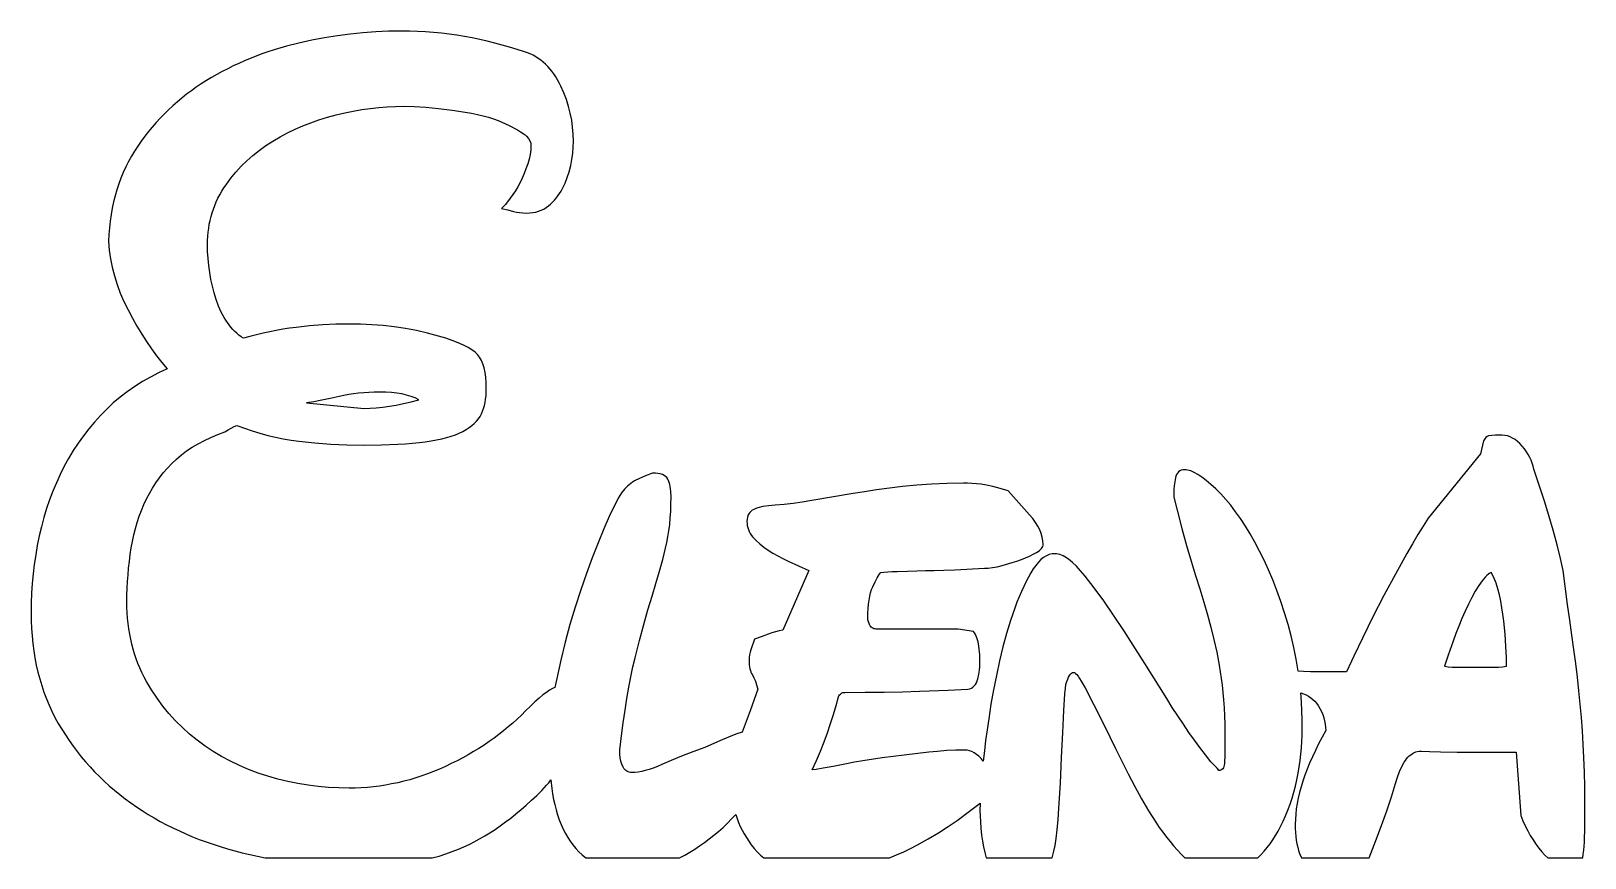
# Model space of a CAD drawing. Extents: x 74.2 to 167.9, y 26.9 to 76.7.
import ezdxf

# ---------------------------------------------------------------- set-up
doc = ezdxf.new("R2010")
doc.units = 0
doc.layers.add('CAMADA_1', color=18, linetype='CONTINUOUS')

msp = doc.modelspace()

# ---------------------------------------------------------------- linework, layer by layer
at = {"layer": 'CAMADA_1'}
for points in [[(113.286, 26.883), (113.597, 27.05), (113.903, 27.226), (114.204, 27.411), (114.499, 27.606), (114.79, 27.81), (115.075, 28.023), (115.356, 28.246), (115.631, 28.477), (115.907, 28.723), (116.172, 28.974), (116.427, 29.23), (116.67, 29.492), (116.753, 29.253), (116.845, 29.017), (116.948, 28.784), (117.06, 28.555), (117.183, 28.328), (117.315, 28.105), (117.458, 27.885), (117.61, 27.668), (117.782, 27.45), (117.967, 27.246), (118.164, 27.058), (118.375, 26.885), (125.94, 26.884), (126.372, 27.064), (126.796, 27.254), (127.212, 27.456), (127.621, 27.668), (128.275, 28.031), (128.892, 28.398), (129.473, 28.77), (130.017, 29.145), (130.772, 29.697), (131.406, 30.179), (131.393, 29.724), (131.4, 29.41), (131.418, 29.059), (131.449, 28.671), (131.492, 28.247), (131.539, 27.899), (131.601, 27.556), (131.678, 27.218), (131.771, 26.885), (135.753, 26.885), (135.851, 27.293), (135.923, 27.623), (135.986, 28.06), (136.046, 28.583), (136.101, 29.193), (136.152, 29.888), (136.243, 31.389), (136.317, 32.94), (136.382, 34.434), (136.448, 35.763), (136.513, 36.78), (136.546, 37.117), (136.579, 37.338), (136.629, 37.507), (136.682, 37.654), (136.736, 37.778), (136.792, 37.88), (136.851, 37.959), (136.911, 38.015), (136.974, 38.049), (137.039, 38.06), (137.092, 38.046), (137.156, 38.003), (137.228, 37.931), (137.309, 37.83), (137.4, 37.701), (137.5, 37.543), (137.728, 37.141), (138.261, 36.116), (138.877, 34.877), (139.566, 33.474), (140.321, 31.956), (140.721, 31.182), (141.133, 30.438), (141.558, 29.722), (141.995, 29.035), (142.204, 28.724), (142.416, 28.426), (142.631, 28.139), (142.849, 27.865), (143.069, 27.602), (143.292, 27.351), (143.517, 27.111), (143.745, 26.884), (148.137, 26.885), (148.333, 27.082), (148.522, 27.29), (148.704, 27.51), (148.88, 27.74), (149.048, 27.982), (149.209, 28.234), (149.363, 28.497), (149.51, 28.772), (149.669, 29.096), (149.818, 29.428), (149.957, 29.769), (150.085, 30.118), (150.203, 30.475), (150.31, 30.84), (150.408, 31.213), (150.495, 31.595), (150.572, 31.98), (150.639, 32.364), (150.695, 32.747), (150.741, 33.129), (150.777, 33.51), (150.803, 33.89), (150.818, 34.269), (150.823, 34.647), (150.818, 35.203), (150.8, 35.752), (150.771, 36.294), (150.73, 36.828), (150.898, 36.771), (151.055, 36.703), (151.202, 36.625), (151.338, 36.535), (151.463, 36.435), (151.578, 36.324), (151.681, 36.203), (151.775, 36.07), (151.882, 35.889), (151.976, 35.705), (152.055, 35.519), (152.119, 35.332), (152.169, 35.142), (152.205, 34.95), (152.227, 34.756), (152.234, 34.56), (152.011, 34.154), (151.803, 33.754), (151.609, 33.362), (151.43, 32.977), (151.265, 32.599), (151.114, 32.228), (150.978, 31.864), (150.856, 31.508), (150.748, 31.159), (150.655, 30.817), (150.576, 30.482), (150.511, 30.154), (150.461, 29.834), (150.425, 29.52), (150.403, 29.214), (150.396, 28.915), (150.4, 28.658), (150.412, 28.411), (150.433, 28.174), (150.462, 27.947), (150.499, 27.731), (150.544, 27.524), (150.597, 27.329), (150.659, 27.143), (150.767, 26.885), (154.857, 26.886), (155.254, 27.931), (155.598, 28.835), (155.91, 29.711), (156.189, 30.558), (156.435, 31.377), (156.554, 31.758), (156.681, 32.097), (156.817, 32.394), (156.96, 32.649), (157.035, 32.76), (157.112, 32.861), (157.191, 32.952), (157.272, 33.032), (157.355, 33.102), (157.44, 33.161), (157.527, 33.209), (157.617, 33.248), (157.666, 33.276), (157.748, 33.297), (157.863, 33.309), (158.01, 33.313), (158.495, 33.305), (159.159, 33.28), (160.152, 33.256), (161.621, 33.248), (163.721, 33.248), (163.984, 29.44), (164.119, 29.119), (164.261, 28.811), (164.41, 28.516), (164.566, 28.234), (164.73, 27.966), (164.901, 27.711), (165.079, 27.47), (165.264, 27.241), (165.437, 27.052), (165.615, 26.885), (167.721, 26.885), (167.758, 27.112), (167.787, 27.345), (167.824, 27.832), (167.848, 28.776), (167.857, 30.228), (167.851, 31.161), (167.832, 32.058), (167.801, 32.917), (167.758, 33.74), (167.705, 34.544), (167.643, 35.348), (167.574, 36.152), (167.496, 36.956), (167.407, 37.769), (167.307, 38.597), (167.194, 39.442), (167.069, 40.304), (166.938, 41.2), (166.806, 42.15), (166.544, 44.21), (166.388, 44.924), (166.183, 45.752), (165.945, 46.638), (165.691, 47.525), (165.428, 48.378), (165.165, 49.166), (164.772, 50.314), (164.732, 50.494), (164.679, 50.671), (164.613, 50.847), (164.534, 51.02), (164.441, 51.191), (164.335, 51.36), (164.215, 51.528), (164.082, 51.693), (163.941, 51.847), (163.797, 51.98), (163.65, 52.093), (163.5, 52.185), (163.346, 52.257), (163.19, 52.308), (163.03, 52.339), (162.868, 52.349), (162.474, 52.349), (162.236, 52.341), (162.047, 52.316), (161.967, 52.286), (161.892, 52.226), (161.82, 52.138), (161.752, 52.021), (161.555, 51.233), (158.404, 47.36), (158.103, 46.883), (157.789, 46.368), (157.463, 45.816), (157.124, 45.227), (156.435, 43.988), (155.746, 42.7), (155.081, 41.412), (154.466, 40.173), (153.924, 39.049), (153.481, 38.105), (151.315, 38.105), (150.895, 38.113), (150.578, 38.139), (150.462, 38.863), (150.321, 39.572), (150.157, 40.267), (149.97, 40.948), (149.752, 41.658), (149.525, 42.341), (149.288, 42.999), (149.043, 43.632), (148.788, 44.238), (148.524, 44.819), (148.25, 45.375), (147.968, 45.904), (147.68, 46.407), (147.389, 46.881), (147.097, 47.326), (146.803, 47.742), (146.506, 48.13), (146.208, 48.489), (145.907, 48.819), (145.605, 49.121), (145.31, 49.39), (145.033, 49.623), (144.773, 49.821), (144.53, 49.982), (144.305, 50.108), (144.097, 50.198), (143.907, 50.252), (143.818, 50.265), (143.734, 50.27), (143.625, 50.262), (143.527, 50.239), (143.44, 50.2), (143.365, 50.146), (143.301, 50.077), (143.248, 49.993), (143.206, 49.893), (143.176, 49.777), (143.133, 49.537), (143.102, 49.31), (143.084, 49.094), (143.078, 48.891), (143.078, 48.628), (143.275, 47.841), (143.566, 46.733), (143.849, 45.707), (144.124, 44.764), (144.39, 43.902), (144.645, 43.092), (144.883, 42.302), (145.104, 41.533), (145.309, 40.784), (145.496, 40.038), (145.662, 39.275), (145.808, 38.495), (145.933, 37.699), (145.987, 37.287), (146.034, 36.856), (146.073, 36.405), (146.105, 35.935), (146.13, 35.445), (146.148, 34.936), (146.163, 33.859), (146.155, 33.113), (146.13, 32.579), (146.117, 32.479), (146.095, 32.393), (146.064, 32.319), (146.023, 32.259), (145.974, 32.213), (145.915, 32.179), (145.846, 32.159), (145.769, 32.153), (145.776, 32.161), (145.765, 32.185), (145.687, 32.284), (145.535, 32.448), (145.309, 32.678), (144.981, 33.096), (144.651, 33.531), (144.32, 33.982), (143.988, 34.45), (143.656, 34.934), (143.322, 35.435), (142.987, 35.952), (142.651, 36.485), (141.33, 38.594), (140.058, 40.587), (139.445, 41.519), (138.852, 42.376), (138.28, 43.16), (137.728, 43.869), (137.463, 44.185), (137.209, 44.458), (136.966, 44.689), (136.735, 44.879), (136.515, 45.026), (136.409, 45.084), (136.306, 45.131), (136.206, 45.168), (136.109, 45.194), (136.014, 45.21), (135.923, 45.215), (135.744, 45.201), (135.57, 45.158), (135.4, 45.086), (135.233, 44.985), (135.071, 44.856), (134.913, 44.698), (134.76, 44.512), (134.61, 44.296), (134.463, 44.058), (134.319, 43.804), (134.176, 43.533), (134.036, 43.246), (133.897, 42.942), (133.761, 42.622), (133.626, 42.286), (133.494, 41.933), (133.24, 41.193), (133.002, 40.415), (132.78, 39.601), (132.575, 38.749), (132.386, 37.88), (132.214, 37.01), (132.058, 36.14), (131.919, 35.27), (131.821, 34.603), (131.734, 33.955), (131.658, 33.326), (131.592, 32.718), (131.592, 32.722), (131.46, 32.876), (131.325, 33.01), (131.189, 33.122), (131.05, 33.215), (130.91, 33.287), (130.767, 33.338), (130.623, 33.369), (130.476, 33.379), (129.943, 33.371), (129.393, 33.346), (128.843, 33.305), (128.31, 33.248), (126.819, 33.081), (125.496, 32.911), (124.341, 32.737), (123.826, 32.648), (123.354, 32.558), (122.548, 32.4), (121.934, 32.288), (121.514, 32.22), (121.286, 32.197), (121.541, 32.755), (121.779, 33.313), (122, 33.871), (122.205, 34.429), (122.394, 34.983), (122.566, 35.529), (122.722, 36.066), (122.862, 36.595), (122.897, 36.657), (122.935, 36.71), (122.979, 36.755), (123.026, 36.792), (123.077, 36.821), (123.132, 36.841), (123.192, 36.854), (123.255, 36.858), (124.472, 36.862), (125.627, 36.874), (126.72, 36.895), (127.752, 36.923), (129.483, 36.989), (130.673, 37.055), (130.783, 37.079), (130.882, 37.118), (130.971, 37.173), (131.05, 37.243), (131.119, 37.329), (131.178, 37.43), (131.226, 37.547), (131.264, 37.678), (131.321, 37.947), (131.362, 38.195), (131.387, 38.423), (131.395, 38.63), (131.391, 38.866), (131.379, 39.114), (131.329, 39.648), (131.284, 39.912), (131.252, 40.034), (131.215, 40.148), (131.17, 40.255), (131.12, 40.355), (131.064, 40.448), (131.001, 40.534), (130.082, 40.665), (125.225, 40.665), (125.146, 40.669), (125.073, 40.679), (125.006, 40.697), (124.946, 40.722), (124.891, 40.755), (124.843, 40.794), (124.801, 40.841), (124.765, 40.895), (124.708, 41.008), (124.667, 41.116), (124.642, 41.221), (124.634, 41.321), (124.639, 41.624), (124.652, 41.908), (124.676, 42.174), (124.708, 42.421), (124.749, 42.65), (124.8, 42.86), (124.86, 43.052), (124.929, 43.225), (125.071, 43.525), (125.2, 43.767), (125.317, 43.951), (125.422, 44.078), (125.606, 44.107), (125.832, 44.128), (126.099, 44.14), (126.406, 44.144), (127.03, 44.152), (127.588, 44.177), (128.113, 44.201), (128.638, 44.21), (129.212, 44.218), (129.885, 44.242), (131.658, 44.341), (131.898, 44.351), (132.158, 44.382), (132.439, 44.433), (132.741, 44.505), (133.34, 44.677), (133.621, 44.77), (133.889, 44.866), (134.144, 44.967), (134.382, 45.071), (134.603, 45.18), (134.808, 45.293), (134.901, 45.351), (134.981, 45.41), (135.048, 45.47), (135.104, 45.531), (135.147, 45.593), (135.178, 45.656), (135.196, 45.72), (135.202, 45.785), (135.189, 45.999), (135.151, 46.216), (135.087, 46.434), (134.997, 46.655), (134.882, 46.877), (134.741, 47.102), (134.574, 47.329), (134.382, 47.557), (133.102, 49.001), (132.605, 49.149), (132.166, 49.264), (131.785, 49.346), (131.461, 49.395), (130.903, 49.445), (130.648, 49.457), (130.41, 49.461), (129.418, 49.449), (128.474, 49.412), (127.58, 49.35), (126.734, 49.264), (125.932, 49.164), (125.167, 49.059), (124.439, 48.95), (123.748, 48.837), (121.253, 48.411), (120.685, 48.32), (120.129, 48.247), (119.586, 48.189), (119.054, 48.148), (118.654, 48.107), (118.308, 48.05), (118.014, 47.976), (117.888, 47.933), (117.774, 47.886), (117.674, 47.831), (117.588, 47.767), (117.514, 47.692), (117.454, 47.607), (117.408, 47.511), (117.374, 47.406), (117.354, 47.29), (117.348, 47.164), (117.353, 47.034), (117.37, 46.907), (117.399, 46.784), (117.438, 46.663), (117.489, 46.546), (117.551, 46.431), (117.624, 46.32), (117.709, 46.212), (117.902, 46.002), (118.119, 45.801), (118.361, 45.609), (118.628, 45.424), (118.913, 45.248), (119.21, 45.079), (119.52, 44.919), (119.842, 44.768), (121.089, 44.21), (119.514, 40.599), (119.286, 40.56), (119.063, 40.509), (118.843, 40.446), (118.628, 40.37), (118.209, 40.214), (117.807, 40.074), (117.578, 39.418), (117.534, 39.278), (117.504, 39.122), (117.485, 38.95), (117.479, 38.761), (117.491, 38.511), (117.528, 38.286), (117.556, 38.182), (117.59, 38.085), (117.63, 37.993), (117.676, 37.908), (117.77, 37.732), (117.856, 37.531), (117.934, 37.305), (118.004, 37.055), (117.543, 35.754), (117.069, 34.466), (116.742, 34.361), (116.386, 34.221), (115.566, 33.868), (114.811, 33.532), (114.083, 33.271), (113.408, 33.015), (112.786, 32.763), (112.218, 32.514), (111.953, 32.399), (111.699, 32.299), (111.457, 32.214), (111.225, 32.145), (111.005, 32.091), (110.797, 32.053), (110.599, 32.03), (110.413, 32.022), (110.333, 32.027), (110.257, 32.043), (110.185, 32.068), (110.118, 32.104), (110.054, 32.15), (109.995, 32.207), (109.939, 32.273), (109.888, 32.35), (109.802, 32.523), (109.74, 32.711), (109.703, 32.916), (109.691, 33.138), (109.691, 33.4), (109.791, 34.234), (109.896, 35.027), (110.005, 35.78), (110.118, 36.494), (110.235, 37.167), (110.356, 37.8), (110.481, 38.394), (110.61, 38.947), (110.87, 39.979), (111.127, 40.941), (111.379, 41.833), (111.627, 42.656), (111.863, 43.427), (112.079, 44.166), (112.273, 44.871), (112.448, 45.544), (112.525, 45.88), (112.591, 46.229), (112.648, 46.593), (112.694, 46.972), (112.73, 47.365), (112.756, 47.772), (112.771, 48.193), (112.776, 48.629), (112.764, 48.968), (112.748, 49.12), (112.727, 49.261), (112.699, 49.391), (112.665, 49.509), (112.625, 49.616), (112.579, 49.712), (112.522, 49.797), (112.448, 49.87), (112.358, 49.932), (112.251, 49.983), (112.128, 50.023), (111.988, 50.051), (111.832, 50.068), (111.66, 50.073), (111.233, 49.911), (110.872, 49.753), (110.577, 49.6), (110.454, 49.524), (110.347, 49.45), (110.155, 49.288), (109.97, 49.097), (109.793, 48.877), (109.625, 48.629), (109.35, 48.088), (109.051, 47.448), (108.727, 46.709), (108.378, 45.872), (108.021, 44.966), (107.672, 44.018), (107.332, 43.029), (107, 41.999), (106.684, 40.943), (106.392, 39.874), (106.126, 38.793), (105.884, 37.7), (105.775, 37.151), (105.624, 37.086), (105.452, 36.989), (105.261, 36.86), (105.05, 36.701), (104.818, 36.509), (104.567, 36.286), (104.295, 36.032), (104.003, 35.746), (103.754, 35.494), (103.497, 35.248), (103.234, 35.008), (102.963, 34.774), (102.686, 34.545), (102.402, 34.321), (102.111, 34.104), (101.813, 33.892), (101.508, 33.685), (101.196, 33.484), (100.877, 33.289), (100.551, 33.1), (100.218, 32.916), (99.879, 32.738), (99.532, 32.565), (99.179, 32.398), (98.821, 32.239), (98.463, 32.091), (98.104, 31.952), (97.745, 31.824), (97.384, 31.706), (97.023, 31.598), (96.661, 31.501), (96.299, 31.414), (95.935, 31.337), (95.571, 31.27), (95.206, 31.214), (94.84, 31.167), (94.474, 31.132), (94.106, 31.106), (93.738, 31.091), (93.369, 31.085), (92.747, 31.097), (92.128, 31.131), (91.512, 31.187), (90.9, 31.266), (90.29, 31.367), (89.683, 31.492), (89.08, 31.638), (88.479, 31.807), (87.888, 31.999), (87.314, 32.214), (86.756, 32.451), (86.215, 32.71), (85.689, 32.992), (85.181, 33.297), (84.688, 33.624), (84.212, 33.974), (83.756, 34.345), (83.32, 34.737), (82.906, 35.149), (82.514, 35.582), (82.143, 36.035), (81.794, 36.509), (81.466, 37.003), (81.16, 37.518), (81.017, 37.783), (80.883, 38.053), (80.759, 38.327), (80.643, 38.605), (80.537, 38.889), (80.44, 39.177), (80.352, 39.469), (80.274, 39.766), (80.205, 40.068), (80.145, 40.375), (80.094, 40.686), (80.052, 41.001), (80.02, 41.322), (79.997, 41.646), (79.983, 41.976), (79.979, 42.31), (79.983, 42.72), (79.995, 43.129), (80.015, 43.536), (80.044, 43.943), (80.081, 44.349), (80.126, 44.753), (80.18, 45.157), (80.241, 45.559), (80.313, 45.957), (80.397, 46.347), (80.493, 46.729), (80.602, 47.102), (80.723, 47.467), (80.857, 47.824), (81.002, 48.173), (81.16, 48.513), (81.332, 48.845), (81.519, 49.168), (81.722, 49.481), (81.94, 49.785), (82.173, 50.08), (82.422, 50.365), (82.686, 50.642), (82.965, 50.909), (83.262, 51.164), (83.579, 51.405), (83.914, 51.632), (84.27, 51.844), (84.645, 52.042), (85.039, 52.226), (85.453, 52.395), (85.886, 52.55), (86.079, 52.673), (86.264, 52.78), (86.44, 52.87), (86.608, 52.944), (87.069, 52.771), (87.531, 52.614), (87.996, 52.472), (88.463, 52.345), (88.931, 52.234), (89.402, 52.138), (89.875, 52.057), (90.35, 51.992), (91.306, 51.892), (92.27, 51.82), (93.242, 51.777), (94.223, 51.762), (95.318, 51.775), (96.307, 51.812), (96.761, 51.839), (97.189, 51.873), (97.59, 51.913), (97.964, 51.959), (98.316, 52.012), (98.647, 52.072), (98.96, 52.139), (99.253, 52.214), (99.526, 52.295), (99.78, 52.384), (100.014, 52.48), (100.229, 52.583), (100.426, 52.693), (100.606, 52.809), (100.77, 52.931), (100.918, 53.059), (101.049, 53.193), (101.164, 53.334), (101.263, 53.48), (101.345, 53.633), (101.414, 53.794), (101.474, 53.963), (101.525, 54.142), (101.566, 54.331), (101.599, 54.528), (101.622, 54.735), (101.636, 54.951), (101.64, 55.176), (101.632, 55.523), (101.607, 55.844), (101.566, 56.139), (101.509, 56.407), (101.435, 56.648), (101.345, 56.862), (101.238, 57.05), (101.115, 57.211), (100.963, 57.357), (100.77, 57.502), (100.537, 57.644), (100.262, 57.785), (99.946, 57.923), (99.589, 58.06), (99.191, 58.194), (98.752, 58.327), (98.094, 58.509), (97.431, 58.663), (96.764, 58.788), (96.094, 58.884), (95.419, 58.956), (94.74, 59.008), (94.057, 59.038), (93.369, 59.049), (92.58, 59.036), (91.786, 58.999), (90.988, 58.938), (90.186, 58.852), (89.784, 58.798), (89.384, 58.737), (88.984, 58.667), (88.586, 58.589), (88.188, 58.503), (87.792, 58.409), (87.397, 58.306), (87.002, 58.195), (86.865, 58.289), (86.732, 58.39), (86.605, 58.497), (86.481, 58.612), (86.362, 58.733), (86.248, 58.861), (86.139, 58.997), (86.034, 59.139), (85.934, 59.288), (85.838, 59.444), (85.661, 59.777), (85.502, 60.137), (85.361, 60.526), (85.238, 60.929), (85.131, 61.336), (85.041, 61.746), (84.967, 62.158), (84.91, 62.574), (84.869, 62.993), (84.844, 63.415), (84.836, 63.84), (84.84, 64.093), (84.853, 64.342), (84.875, 64.587), (84.906, 64.829), (84.945, 65.067), (84.993, 65.302), (85.05, 65.533), (85.115, 65.76), (85.189, 65.984), (85.272, 66.205), (85.363, 66.421), (85.464, 66.634), (85.573, 66.844), (85.69, 67.05), (85.817, 67.252), (85.952, 67.451), (86.24, 67.836), (86.547, 68.206), (86.872, 68.558), (87.216, 68.895), (87.578, 69.215), (87.958, 69.518), (88.357, 69.806), (88.775, 70.076), (89.207, 70.331), (89.652, 70.569), (90.11, 70.79), (90.58, 70.995), (91.062, 71.184), (91.556, 71.356), (92.063, 71.512), (92.582, 71.652), (93.105, 71.775), (93.624, 71.881), (94.139, 71.972), (94.649, 72.046), (95.156, 72.103), (95.659, 72.144), (96.157, 72.169), (96.651, 72.177), (97.302, 72.162), (98.005, 72.119), (98.762, 72.048), (99.573, 71.947), (99.982, 71.887), (100.375, 71.822), (100.749, 71.752), (101.107, 71.676), (101.447, 71.596), (101.769, 71.51), (102.075, 71.419), (102.362, 71.324), (103.01, 71.018), (103.511, 70.757), (103.706, 70.644), (103.864, 70.542), (103.985, 70.451), (104.069, 70.372), (104.184, 70.226), (104.266, 70.085), (104.315, 69.947), (104.327, 69.88), (104.332, 69.814), (104.319, 69.547), (104.282, 69.272), (104.221, 68.989), (104.135, 68.698), (104.032, 68.407), (103.921, 68.123), (103.802, 67.849), (103.675, 67.582), (103.54, 67.326), (103.396, 67.081), (103.244, 66.85), (103.084, 66.63), (102.789, 66.261), (102.559, 66.007), (102.937, 65.933), (103.281, 65.842), (103.454, 65.799), (103.642, 65.769), (103.847, 65.75), (104.069, 65.744), (104.262, 65.751), (104.446, 65.771), (104.623, 65.804), (104.791, 65.851), (104.951, 65.911), (105.103, 65.984), (105.246, 66.071), (105.382, 66.171), (105.51, 66.28), (105.632, 66.396), (105.748, 66.518), (105.858, 66.647), (105.961, 66.781), (106.059, 66.921), (106.15, 67.068), (106.235, 67.221), (106.389, 67.541), (106.522, 67.877), (106.635, 68.23), (106.727, 68.599), (106.799, 68.975), (106.85, 69.346), (106.881, 69.713), (106.892, 70.076), (106.88, 70.501), (106.844, 70.924), (106.785, 71.342), (106.703, 71.758), (106.597, 72.171), (106.467, 72.581), (106.314, 72.988), (106.137, 73.391), (106.04, 73.588), (105.937, 73.775), (105.829, 73.954), (105.716, 74.124), (105.598, 74.284), (105.474, 74.436), (105.344, 74.579), (105.209, 74.712), (105.069, 74.837), (104.924, 74.953), (104.773, 75.06), (104.617, 75.157), (104.455, 75.246), (104.288, 75.326), (104.115, 75.397), (103.938, 75.459), (103.494, 75.603), (103.047, 75.738), (102.599, 75.865), (102.149, 75.984), (101.697, 76.095), (101.242, 76.197), (100.786, 76.292), (100.327, 76.378), (99.866, 76.455), (99.4, 76.521), (98.93, 76.578), (98.457, 76.624), (97.979, 76.66), (97.497, 76.686), (97.01, 76.701), (96.52, 76.706), (95.749, 76.695), (94.978, 76.661), (94.206, 76.605), (93.435, 76.526), (92.664, 76.424), (91.892, 76.3), (91.121, 76.153), (90.35, 75.984), (89.588, 75.791), (88.844, 75.572), (88.479, 75.453), (88.119, 75.327), (87.763, 75.195), (87.412, 75.057), (87.066, 74.912), (86.724, 74.761), (86.387, 74.603), (86.054, 74.439), (85.727, 74.269), (85.403, 74.092), (85.084, 73.909), (84.77, 73.719), (84.462, 73.523), (84.16, 73.32), (83.865, 73.111), (83.577, 72.895), (83.295, 72.672), (83.02, 72.442), (82.751, 72.206), (82.489, 71.964), (82.234, 71.714), (81.986, 71.458), (81.744, 71.195), (81.509, 70.926), (81.28, 70.649), (81.059, 70.367), (80.843, 70.077), (80.635, 69.781), (80.436, 69.478), (80.248, 69.167), (80.073, 68.849), (79.909, 68.524), (79.757, 68.191), (79.617, 67.85), (79.488, 67.502), (79.371, 67.147), (79.267, 66.784), (79.173, 66.414), (79.092, 66.037), (79.023, 65.652), (78.965, 65.259), (78.919, 64.859), (78.885, 64.452), (78.863, 64.037), (78.91, 63.513), (78.986, 62.991), (79.09, 62.471), (79.224, 61.953), (79.386, 61.437), (79.577, 60.923), (79.796, 60.412), (80.044, 59.902), (80.311, 59.401), (80.586, 58.917), (80.869, 58.45), (81.16, 57.998), (81.46, 57.563), (81.767, 57.145), (82.083, 56.743), (82.407, 56.357), (81.891, 56.118), (81.392, 55.861), (80.91, 55.585), (80.446, 55.291), (80, 54.978), (79.57, 54.647), (79.159, 54.297), (78.764, 53.929), (78.387, 53.544), (78.026, 53.147), (77.681, 52.736), (77.353, 52.312), (77.041, 51.875), (76.746, 51.424), (76.467, 50.96), (76.204, 50.482), (75.958, 49.993), (75.728, 49.494), (75.515, 48.984), (75.318, 48.464), (75.138, 47.934), (74.973, 47.393), (74.826, 46.842), (74.694, 46.281), (74.579, 45.714), (74.479, 45.143), (74.394, 44.569), (74.325, 43.992), (74.271, 43.412), (74.233, 42.829), (74.21, 42.243), (74.202, 41.654), (74.209, 41.181), (74.228, 40.717), (74.26, 40.259), (74.305, 39.81), (74.362, 39.367), (74.433, 38.932), (74.516, 38.505), (74.612, 38.084), (74.721, 37.672), (74.843, 37.266), (74.978, 36.869), (75.125, 36.478), (75.285, 36.095), (75.459, 35.72), (75.644, 35.352), (75.843, 34.991), (76.053, 34.638), (76.27, 34.292), (76.497, 33.953), (76.731, 33.621), (76.975, 33.296), (77.226, 32.979), (77.486, 32.668), (77.755, 32.365), (78.032, 32.069), (78.318, 31.781), (78.612, 31.499), (78.914, 31.225), (79.225, 30.958), (79.544, 30.698), (79.872, 30.445), (80.208, 30.199), (80.552, 29.961), (80.902, 29.731), (81.259, 29.508), (81.622, 29.293), (81.991, 29.085), (82.367, 28.885), (82.749, 28.693), (83.138, 28.509), (83.533, 28.332), (83.934, 28.163), (84.342, 28.002), (84.756, 27.848), (85.177, 27.703), (85.604, 27.564), (86.037, 27.434), (86.477, 27.311), (86.933, 27.193), (87.392, 27.082), (87.852, 26.98), (88.315, 26.885), (98.381, 26.883), (98.795, 26.997), (99.197, 27.123), (99.588, 27.26), (99.966, 27.409), (100.282, 27.546), (100.598, 27.695), (100.913, 27.854), (101.228, 28.025), (101.543, 28.207), (101.857, 28.4), (102.171, 28.605), (102.485, 28.821), (102.799, 29.048), (103.113, 29.286), (103.426, 29.536), (103.739, 29.797), (104.051, 30.069), (104.364, 30.353), (104.676, 30.648), (104.988, 30.954), (105.271, 31.258), (105.405, 31.417), (105.533, 31.582), (105.588, 31.07), (105.635, 30.737), (105.693, 30.412), (105.762, 30.093), (105.843, 29.782), (105.934, 29.478), (106.038, 29.181), (106.152, 28.891), (106.278, 28.609), (106.405, 28.356), (106.544, 28.115), (106.696, 27.883), (106.86, 27.663), (107.036, 27.452), (107.225, 27.253), (107.425, 27.063), (107.638, 26.885)], [(94.288, 53.969), (94.641, 53.977), (95.01, 54.001), (95.396, 54.042), (95.798, 54.1), (96.217, 54.174), (96.651, 54.264), (97.103, 54.371), (97.57, 54.494), (97.347, 54.601), (97.103, 54.695), (96.838, 54.774), (96.553, 54.838), (96.247, 54.889), (95.921, 54.925), (95.575, 54.946), (95.207, 54.953), (94.882, 54.949), (94.563, 54.937), (94.25, 54.916), (93.944, 54.888), (93.643, 54.851), (93.349, 54.806), (93.061, 54.752), (92.779, 54.691), (92.237, 54.568), (91.728, 54.461), (91.252, 54.371), (90.809, 54.297)], [(159.389, 38.433), (159.619, 38.405), (159.848, 38.384), (160.078, 38.372), (160.308, 38.368), (162.146, 38.368), (162.404, 38.372), (162.655, 38.384), (162.897, 38.405), (163.13, 38.433), (163.122, 38.958), (163.098, 39.615), (163.048, 40.361), (162.966, 41.157), (162.913, 41.564), (162.852, 41.961), (162.782, 42.351), (162.704, 42.733), (162.612, 43.1), (162.499, 43.447), (162.365, 43.773), (162.212, 44.078), (162.128, 44.037), (162.041, 43.98), (161.952, 43.906), (161.859, 43.816), (161.763, 43.709), (161.664, 43.586), (161.457, 43.291), (161.245, 42.948), (161.038, 42.577), (160.835, 42.177), (160.636, 41.748), (160.443, 41.303), (160.259, 40.854), (160.082, 40.4), (159.914, 39.943), (159.619, 39.106)]]:
    msp.add_lwpolyline(points, close=True, dxfattribs=at)

doc.saveas('drawing.dxf')
